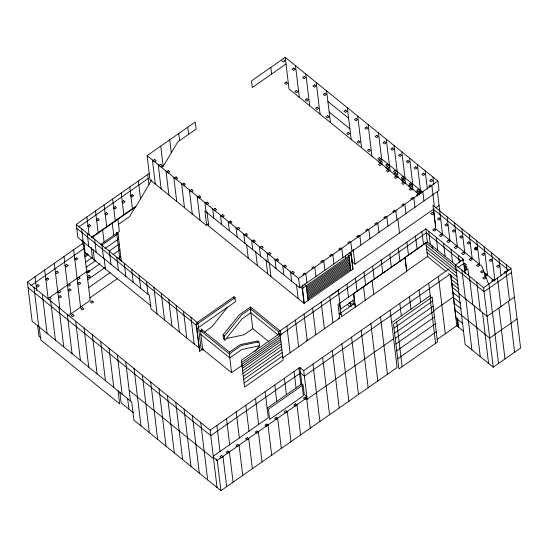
<?xml version="1.0" encoding="UTF-8"?>
<svg xmlns="http://www.w3.org/2000/svg" width="548" height="548" viewBox="0 0 548 548"><rect width="100%" height="100%" fill="white"/><g stroke="black" fill="none" stroke-linecap="round" stroke-linejoin="round"><path stroke-width="0.82" d="M151.721 179.84L135.863 206.774L91.585 237.736M227.584 307.195L211.795 326.855L204.267 332.122M223.063 334.965L239.154 314.929L250.518 306.983L280.528 331.307L281.008 335.28L279.706 334.218M224.248 336.479L241.552 314.936L250.34 308.784L278.5 331.602L278.884 334.78M254.793 351.59L259.478 345.761L258.999 341.788L241.284 345.548L229.304 353.926L231.571 372.661L241.839 365.482M160.728 146.131L163.174 166.359L177.853 141.829L196.102 129.068L195.246 121.992L147.09 155.673L150.008 179.771L206.685 225.694L204.897 210.939L299.763 287.803L439.03 190.409L437.9 181.073L285.207 57.341L251.518 80.892L252.32 87.543L286.008 63.986M199.287 348.151L150.974 309.01L149.33 295.386L77.864 237.483L76.282 224.427L149.104 173.504M161.119 167.688L163.167 166.256M78.761 227.002L148.213 178.436M390.149 310.154L397.088 367.482L220.94 490.659L133.911 420.145L131.719 401.979L32.14 321.292L27.4 282.131L82.584 243.538M91.543 237.277L135.541 206.507L129.581 216.624L118.512 224.372M30.839 285.672L83.94 248.545M84.789 255.546L87.543 253.614M100.633 244.463L119.354 231.372L117.847 218.885M84.83 257.06L88.317 254.621M101.551 245.367L118.012 233.859M85.447 262.17L91.722 257.786M104.963 248.525L118.628 238.969M86.07 267.28L95.825 260.458M109.059 251.196L119.245 244.079M49.861 297.345L51.252 298.468L49.532 299.667L48.142 298.544L88.447 270.356L89.838 271.486L88.125 272.685L86.735 271.555M86.755 272.952L99.996 263.698M113.231 254.436L119.93 249.751M87.577 279.768L104.997 267.582M118.238 258.327L120.759 256.567M88.543 287.714L110.141 272.609M89.776 297.927L117.649 278.439M68.164 315.806L90.215 300.386L83.371 243.839M208.267 223.879L207.192 224.632L208.678 225.831M196.554 328.334L196.924 328.636L235.517 301.653L235.037 297.674L233.921 296.776L196.403 323.012L196.595 324.601M203.315 348.788L199.671 351.343L196.444 324.663L235.037 297.674M410.384 185.06L408.774 186.183L410.26 187.389L411.87 186.258L409.014 183.984L410.623 182.861L412.103 184.06L410.493 185.19M417.795 191.067L416.185 192.19L417.672 193.389L419.275 192.266L416.795 190.293L418.398 189.17L419.884 190.368L418.275 191.492M421.528 191.184L419.816 192.382L421.2 193.513M299.763 287.803L298.633 278.466L437.9 181.073M203.842 349.398L202.767 350.145L201.78 349.343M351.275 254.265L353.063 269.02L304.024 303.318L302.236 288.556L351.275 254.265L349.329 252.69M306.421 287.104L349.192 257.197M306.585 288.467L349.357 258.553M306.75 289.824L349.521 259.916M250.34 308.784L252.744 328.649L243.956 334.801L226.242 338.568M306.914 291.187L349.686 261.28M307.079 292.543L349.85 262.636M307.243 293.906L350.014 263.999M307.407 295.262L350.179 265.355M307.572 296.626L350.343 266.718M352.111 261.855L354.96 264.163L433.941 208.932M229.77 354.515L229.482 352.131L240.175 344.651L257.882 340.883L258.081 342.473M435.646 207.87L439.078 205.466M307.729 297.92L350.501 268.006M307.887 299.208L350.658 269.301M465.129 273.534L463.416 259.382L425.81 228.906L278.706 331.773L279.096 334.951M331.609 295.071L334.342 293.159M335.712 292.2L339.822 289.33M279.87 335.273L426.289 232.879L460.861 260.896M241.6 362.564L280.186 335.582M241.826 364.461L280.418 337.472M242.058 366.4L280.651 339.411M242.298 368.338L280.884 341.349M242.606 370.893L281.192 343.904M427.755 241.531L404.951 257.478L406.595 271.102L428.022 256.122M425.81 228.906L427.385 241.963L338.068 304.421L339.719 318.046L282.617 357.974M242.915 373.448L281.508 346.459M243.278 376.476L281.871 349.487M243.648 379.497L282.234 352.515M244.072 382.997L282.658 356.015M306.325 340.794L307.469 339.993M338.232 318.477L339.945 317.278M217.049 487.508L210.11 430.18L299.831 367.441L303.722 370.592L307.181 399.163M475.548 248.265L474.472 249.011L475.952 250.21L477.561 249.087L476.575 248.285M303.722 370.592L449.209 268.856M488.693 284.46L481.966 266.287L435.797 228.872L432.947 205.322L510.983 268.554L520.6 348.021L493.214 367.174L465.101 344.391L455.484 264.931L463.416 259.382M457.95 267.513L463.896 263.355M463.807 264.157L464.882 263.41L466.362 264.609L464.759 265.739L463.766 264.937M449.874 274.343L304.387 376.079L300.496 372.928L210.775 435.667L28.064 287.618M464.307 268.273L465.382 267.527L466.862 268.726L465.252 269.849L464.266 269.047M267.123 408.171L301.825 383.901L299.831 367.441M464.54 271.178L467.889 268.835L468.766 276.048M391.662 322.642L430.249 295.653M393.971 328.094L432.564 301.112M213.261 456.196L268.273 417.72L265.129 391.71M394.587 333.205L433.18 306.222M220.94 490.659L217.275 460.389L306.592 397.93L310.257 428.2M237.942 446.209L239.086 445.414L237.695 444.284L235.983 445.483L237.366 446.613M257.807 432.317L256.663 433.119L255.272 431.995L256.991 430.797L258.382 431.92M286.748 412.082L285.604 412.877L284.22 411.754L285.933 410.555L287.323 411.678M306.777 399.444L393.608 338.726M433.578 310.771L453.34 296.954M395.204 338.315L433.797 311.326M395.896 343.986L434.482 317.004M493.214 367.174L483.596 287.707L510.983 268.554M396.718 350.802L435.311 323.813M511.462 272.527L484.076 291.68L455.963 268.904M397.677 358.748L436.27 331.759M437.057 339.534L456.82 325.711L450.648 274.692M514.442 297.126L487.056 316.278L458.943 293.495M517.079 318.929L489.693 338.082L461.58 315.306M259.478 345.761L241.764 349.528L229.79 357.899L200.89 334.486M283.939 60.075L284.933 60.876L283.323 61.999L281.843 60.801M327.889 101.442L348.638 118.258M431.92 186.012L430.536 184.888L428.817 186.087L430.207 187.211M329.163 111.998L349.912 128.814M381.627 158.913L422.693 192.19M419.672 194.862L289.036 89.009L285.207 57.341M419.151 194.889L418.158 194.095L416.555 195.218L417.542 196.02M433.427 209.295L508.832 270.397M506.626 272L505.633 271.198L504.03 272.322L505.016 273.123M413.911 198.609L412.521 197.479L410.808 198.684L412.199 199.808M404.445 204.527L403.52 203.781L401.807 204.979L403.191 206.103M494.796 281.014L493.31 279.809L491.7 280.932L492.693 281.734M484.357 272.746L494.44 280.919M395.903 211.199L394.512 210.076L392.8 211.275L394.19 212.398M427.385 241.963L455.648 264.862M455.484 264.931L483.596 287.707M455.984 267.273L425.851 242.86L427.502 256.485L445.839 271.342M426.221 245.888L457.005 270.835M426.584 248.915L456.717 273.329M386.436 217.124L385.511 216.371L383.799 217.57L385.182 218.7M427.008 252.416L457.142 276.829M448.463 273.466L457.827 281.062M451.326 279.37L458.313 285.035M451.805 283.343L458.792 289.008M377.894 223.796L376.503 222.666L374.791 223.865L376.181 224.995M452.285 287.316L458.635 292.468M452.901 292.427L459.251 297.571M453.518 297.537L460.505 303.195M368.427 229.715L367.503 228.968L365.79 230.167L366.715 230.914M454.21 303.208L461.197 308.873M455.032 310.024L461.382 315.169M359.885 236.387L358.495 235.263L356.782 236.462L358.173 237.585M462.978 323.628L455.991 317.97L450.84 275.397M456.82 325.711L463.697 331.321M350.419 242.312L349.494 241.558L347.781 242.757L348.706 243.511M341.877 248.984L340.486 247.854L338.774 249.052L340.164 250.183M347.055 254.245L349.028 255.834L350.809 270.596M332.876 255.279L331.485 254.156L329.773 255.354L330.697 256.101M323.409 261.197L322.477 260.451L320.765 261.649L322.156 262.773M314.867 267.869L313.477 266.746L311.757 267.945L312.689 268.698M349.076 302.914L350.076 303.715L349.898 302.284M347.302 304.578L349.823 306.627M305.4 273.795L304.469 273.041L302.756 274.24L303.681 274.993M147.09 155.673L298.633 278.466M304.284 284.152L306.257 285.748L308.038 300.503M338.931 313.292L340.822 314.826L339.465 303.606M300.29 286.981L302.236 288.556M304.024 303.318L208.72 226.091L207.028 212.151M278.329 335.047L250.82 312.757L242.031 318.909L224.728 340.452L224.159 335.719L223.043 334.814L223.543 338.945M252.744 328.649L269.116 341.918M301.825 383.901L303.099 384.929L304.256 394.485L306.873 396.608M223.522 338.787L224.639 339.692M76.282 224.427L197.979 323.032L201.205 349.706M196.444 324.663L196.074 324.361L199.671 351.343M201.048 328.875L202.034 329.677L200.424 330.8L199.438 329.999M76.768 228.4L196.533 325.45M229.482 352.131L201.691 329.608L201.979 331.992M229.304 353.926L200.404 330.513L202.671 349.24L231.571 372.661M84.83 245.977L82.501 244.086L82.001 239.962M151.104 305.996L85.07 252.491L83.81 242.079M84.392 252.21L85.783 253.334M78.802 277.103L80.193 278.226L78.474 279.432L77.09 278.302M69.151 283.85L70.541 284.974L68.829 286.172L67.438 285.049M59.506 290.598L60.897 291.721L59.184 292.92L57.793 291.796M27.4 282.131L210.11 430.18M213.384 457.238L217.275 460.389M216.076 459.779L217.063 460.58M129.157 390.354L213.569 458.751M40.908 337.821L38.949 336.232L37.648 325.505M133.404 412.774L121.129 402.828L119.834 392.094M506.373 264.821L507.167 271.335M506.078 271.986L509.537 300.551M508.571 301.229L511.209 323.032M511.106 323.108L514.627 352.2M498.968 258.814L500.988 275.514M497.502 277.98L500.961 306.551M498.927 307.976L501.564 329.78M501.454 329.855L504.975 358.947M491.556 252.813L494.913 280.535M492.494 312.47L495.132 334.28M488.926 283.98L492.385 312.545M495.022 334.355L498.543 363.44M484.144 246.806L487.604 275.377M476.733 240.805L479.582 264.355M482.535 312.62L485.179 334.424M485.083 334.349L488.604 363.44M476.767 282.172L480.219 310.743M469.321 234.797L472.177 258.355M474.198 305.859L476.842 327.67M476.746 327.594L480.267 356.68M469.355 276.165L472.814 304.736M461.916 228.797L464.766 252.347M462.375 258.54L462.663 260.923M465.862 299.105L468.506 320.916M468.41 320.84L471.931 349.925M461.943 270.164L465.403 298.735M454.504 222.789L457.354 246.347M458.388 255.306L459.272 262.581M447.093 216.782L449.942 240.339M450.977 249.306L452.559 262.362M457.628 318.731L458.649 327.19M456.929 318.039L457.977 326.683M437.366 191.314L442.531 234.332M443.572 243.298L445.147 256.354M432.947 177.052L433.858 184.601M431.845 185.306L434.434 206.808M433.584 209.309L435.729 227.002M436.16 237.298L437.736 250.347M438.386 276.425L445.325 333.753M425.166 170.75L427.399 189.197M431.988 245.525L432.372 248.73M428.748 231.29L430.331 244.346M422.844 191.601L423.974 200.945M417.384 164.448L420.528 190.437M419.604 189.683L420.097 193.739M428.742 283.165L430.598 298.55M430.153 298.489L435.578 343.329M421.919 231.626L423.501 244.682M409.603 158.139L412.747 184.135M412.192 183.683L412.884 189.355M413.836 197.897L414.966 207.24M415.487 236.12L417.069 249.176M419.09 289.913L420.604 302.4M401.821 151.837L404.972 177.826M404.787 177.675L405.472 183.354M404.835 204.199L405.965 213.535M406.917 242.12L408.493 255.176M397.375 171.675L398.06 177.346M394.046 145.528L397.19 171.524M409.445 296.66L410.959 309.147M397.814 219.077L399.499 233.016M395.827 210.494L396.958 219.837M386.265 139.226L390.108 170.901M398.341 248.114L399.917 261.17M399.8 303.407L401.307 315.895M378.483 132.924L382.312 164.592M386.826 216.789L387.957 226.132M389.765 254.114L391.341 267.171M396.704 321.875L402.129 366.715M368.105 124.512L371.941 156.18M377.819 223.084L378.949 232.427M381.189 260.108L382.764 273.164M357.734 116.108L361.564 147.775M380.504 316.902L387.436 374.229M368.818 229.386L369.948 238.723M372.613 266.109L374.195 279.165M372.119 280.72L373.763 294.338M347.357 107.703L351.193 139.37M370.852 323.649L377.791 380.976M359.81 235.681L360.94 245.025M364.036 272.103L365.619 285.159M363.543 286.714L365.187 300.338M353.172 249.409L354.96 264.163M355.46 278.103L357.043 291.152M350.809 241.976L351.939 251.32M361.207 330.396L368.146 387.724M350.919 252.018L352.008 261.033M351.008 254.45L352.796 269.205M353.59 293.536L354.323 299.592L340.596 309.182L338.308 290.098M353.035 300.489L353.467 304.072L349.932 303.674L349.761 302.243M326.608 90.893L330.444 122.553M345.487 255.923L345.781 258.389M350.405 302.037L350.987 306.846M346.884 284.097L348.466 297.153M341.801 248.271L342.932 257.615M351.556 337.143L358.495 394.471M316.237 82.481L320.066 114.148M332.8 254.573L333.931 263.91M341.911 343.884L348.85 401.211M305.859 74.076L309.695 105.743M329.732 296.091L332.965 322.765M323.793 260.869L324.923 270.212M332.266 350.631L339.198 407.959M295.488 65.671L299.318 97.339M321.155 302.085L324.389 328.766M314.792 267.164L315.922 276.507M322.614 357.378L329.554 414.706M312.586 308.086L315.812 334.76M305.784 273.459L306.914 282.802M312.97 364.125L319.909 421.453M302.612 285.015L303.01 288.296M302.503 288.371L304.291 303.126M304.01 314.079L307.236 340.76M270.815 67.404L271.616 74.049M296.495 284.652L298.187 298.585M290.502 271.877L291.632 281.22M295.434 320.08L298.66 346.754M298.893 368.092L300.886 384.552M282.72 265.575L283.85 274.918M294.071 371.469L296.064 387.929M296.948 404.677L300.612 434.948M286.857 326.074L290.084 352.754M274.938 259.266L276.069 268.609M284.426 378.216L286.412 394.676M269.267 262.581L270.952 276.521M287.303 411.418L290.961 441.695M267.157 252.964L268.287 262.307M266.027 259.958L267.712 273.89M259.375 246.662L260.506 255.998M274.774 384.963L276.767 401.424M277.651 418.165L281.316 448.442M255.649 251.546L257.348 265.492M251.601 240.353L252.731 249.696M246.586 244.203L248.271 258.142M268.006 424.912L271.671 455.189M243.819 234.051L244.949 243.387M250.518 306.983L250.902 310.168M236.037 227.742L237.168 237.085M255.478 398.451L258.629 424.467M258.355 431.66L262.019 461.93M228.256 221.44L229.386 230.783M233.921 296.776L234.208 299.16M245.833 405.198L248.984 431.214M248.71 438.407L252.375 468.677M220.474 215.131L221.604 224.475M212.693 208.829L213.823 218.173M236.188 411.945L239.332 437.962M239.065 445.154L242.723 475.424M204.911 202.527L206.041 211.864M226.536 418.693L229.687 444.709M229.413 451.901L233.078 482.172M197.129 196.218L200.047 220.317M187.745 127.239L188.601 134.315M222.981 456.395L226.646 486.672M189.348 189.916L192.266 214.015M216.892 425.44L220.036 451.456M178.737 133.541L179.593 140.61M181.573 183.607L184.484 207.713M169.736 139.836L171.298 152.776M190.937 317.326L194.163 344.007M173.791 177.305L176.703 201.404M200.732 422.583L207.671 479.911M183.525 311.326L186.752 338M166.01 171.003L168.928 195.102M192.396 415.829L199.335 473.157M176.114 305.318L179.347 331.999M158.228 164.695L161.146 188.793M184.06 409.068L190.999 466.396M152.392 159.968L155.31 184.066M168.702 299.311L171.935 325.992M175.723 402.314L182.662 459.642M147.727 174.463L148.953 184.546M161.297 293.31L164.523 319.984M167.387 395.56L174.326 452.888M153.885 287.303L157.112 313.983M138.377 181.004L140.535 198.835M146.474 281.302L148.056 294.358M159.05 388.806L165.989 446.134M129.801 186.998L132.479 209.137M139.062 275.295L140.644 288.351M150.714 382.052L157.653 439.38M131.657 269.294L133.233 282.343M121.224 192.999L123.903 215.131M142.377 375.298L149.316 432.625M124.245 263.287L125.821 276.343M117.813 232.27L121.334 261.334M134.041 368.544L140.973 425.871M112.648 198.993L115.327 221.132M116.594 232.263L120.012 260.533M116.834 257.279L118.416 270.335M112.217 222.817L113.731 235.304M125.704 361.783L130.445 400.951M127.616 398.403L128.91 409.137M104.072 204.993L106.75 227.125M109.422 251.279L111.004 264.335M102.572 229.564L104.079 242.052M117.368 355.029L122.108 394.197M104.189 258.588L105.449 269.006M102.01 245.271L103.593 258.327M118.06 390.649L119.656 403.862L40.737 339.911L39.141 326.704M95.503 210.987L98.181 233.126M109.031 348.275L113.772 387.436M94.605 239.271L96.181 252.32M92.92 236.311L93.228 238.805M93.078 249.58L94.338 259.999M91.126 247.278L92.482 258.498M86.927 216.987L89.105 234.996M100.695 341.52L105.435 380.682M87.194 233.263L88.769 246.319M81.631 228.763L83.214 241.812M92.359 334.766L97.099 373.928M84.022 328.012L88.755 367.174M73.631 249.806L80.563 307.133M75.686 321.251L80.419 360.42M63.979 256.553L70.918 313.881M67.349 314.497L72.083 353.666M54.334 263.293L59.835 308.784M59.013 307.743L63.746 346.911M50.676 300.989L55.41 340.15M44.683 270.041L48.142 298.612M42.333 294.235L47.073 333.396M35.038 276.788L36.702 290.522M33.997 287.481L38.737 326.642M154.728 159.55L153.118 160.674L154.598 161.879L156.207 160.749L154.728 159.55M293.796 68.062L292.194 69.192L293.673 70.391L295.283 69.267L293.796 68.062M160.564 164.277L158.954 165.407L160.434 166.606L162.044 165.482L160.564 164.277M286.152 82.001L284.542 83.125L286.022 84.33L287.632 83.207L286.152 82.001M89.386 224.639L87.673 225.838L89.057 226.968L90.776 225.762L89.386 224.639M97.962 218.645L96.249 219.844L97.633 220.967L99.352 219.769L97.962 218.645M106.538 212.645L104.819 213.843L106.209 214.974L107.929 213.775L106.538 212.645M115.114 206.651L113.395 207.85L114.785 208.973L116.505 207.774L115.114 206.651M123.69 200.65L121.971 201.849L123.362 202.979L125.081 201.78L123.69 200.65M132.267 194.656L130.547 195.855L131.938 196.979L133.65 195.78L132.267 194.656M168.339 170.586L166.736 171.709L168.215 172.908L169.825 171.784L168.339 170.586M304.174 76.473L302.565 77.597L304.051 78.796L305.654 77.672L304.174 76.473M296.502 90.393L294.893 91.516L296.372 92.715L297.982 91.591L296.502 90.393M176.12 176.888L174.517 178.011L175.997 179.217L177.607 178.093L176.12 176.888M314.545 84.878L312.942 86.002L314.422 87.201L316.032 86.077L314.545 84.878M37.874 284.741L36.154 285.946L37.545 287.07L39.257 285.871L37.874 284.741M47.518 278L45.806 279.199L47.19 280.323L48.909 279.124L47.518 278M57.163 271.253L55.451 272.452L56.841 273.575L58.554 272.377L57.163 271.253M66.815 264.506L65.096 265.705L66.486 266.828L68.205 265.629L66.815 264.506M76.46 257.759L74.747 258.957L76.138 260.081L77.85 258.882L76.46 257.759M183.902 183.196L182.292 184.32L183.779 185.519L185.388 184.395L183.902 183.196M306.873 98.798L305.27 99.921L306.75 101.12L308.36 99.996L306.873 98.798M324.923 93.283L323.313 94.407L324.8 95.612L326.403 94.482L324.923 93.283M191.684 189.498L190.074 190.622L191.56 191.827L193.163 190.697L191.684 189.498M317.251 107.203L315.641 108.326L317.121 109.532L318.731 108.401L317.251 107.203M199.465 195.8L197.855 196.931L199.342 198.129L200.945 197.006L199.465 195.8M60.122 295.708L58.41 296.906L59.8 298.03L61.513 296.831L60.122 295.708M69.774 288.96L68.055 290.159L69.445 291.283L71.165 290.084L69.774 288.96M79.419 282.213L77.706 283.412L79.097 284.535L80.809 283.337L79.419 282.213M89.071 275.466L87.351 276.665L88.742 277.788L90.454 276.589L89.071 275.466M327.622 115.607L326.019 116.738L327.499 117.936L329.108 116.813L327.622 115.607M207.247 202.109L205.637 203.233L207.117 204.431L208.726 203.308L207.247 202.109M345.672 110.1L344.062 111.223L345.548 112.422L347.151 111.299L345.672 110.1M215.028 208.411L213.419 209.535L214.898 210.74L216.508 209.617L215.028 208.411M72.85 314.408L71.137 315.607L72.528 316.73L74.24 315.532L72.85 314.408M82.501 307.661L80.782 308.86L82.173 309.983L83.892 308.784L82.501 307.661M92.146 300.914L90.434 302.112L91.824 303.236L93.537 302.037L92.146 300.914M356.049 118.505L354.44 119.628L355.919 120.827L357.529 119.704L356.049 118.505M222.81 214.72L221.2 215.844L222.68 217.042L224.29 215.919L222.81 214.72M348.37 132.424L346.768 133.548L348.247 134.746L349.857 133.623L348.37 132.424M230.585 221.022L228.982 222.146L230.461 223.351L232.071 222.221L230.585 221.022M366.42 126.91L364.81 128.033L366.297 129.232L367.9 128.109L366.42 126.91M358.748 140.829L357.138 141.953L358.625 143.151L360.228 142.028L358.748 140.829M238.366 227.331L236.763 228.454L238.243 229.653L239.853 228.53L238.366 227.331M376.798 135.315L375.188 136.438L376.668 137.644L378.278 136.521L376.798 135.315M246.148 233.633L244.545 234.756L246.025 235.955L247.634 234.832L246.148 233.633M369.119 149.234L367.516 150.358L368.996 151.563L370.606 150.44L369.119 149.234M384.573 141.624L382.97 142.747L384.449 143.946L386.059 142.823L384.573 141.624M253.93 239.935L252.32 241.065L253.806 242.264L255.416 241.141L253.93 239.935M392.354 147.926L390.751 149.049L392.231 150.255L393.841 149.125L392.354 147.926M379.497 157.639L377.887 158.769L379.374 159.968L380.976 158.845L379.497 157.639M379.819 160.29L378.209 161.413L379.689 162.619L381.298 161.489L379.819 160.29M261.711 246.244L260.101 247.367L261.588 248.566L263.191 247.443L261.711 246.244M380.182 163.318L378.579 164.441L380.059 165.647L381.668 164.516L380.182 163.318M400.136 154.228L398.526 155.358L400.013 156.557L401.622 155.433L400.136 154.228M387.278 163.948L385.669 165.071L387.148 166.27L388.758 165.147L387.278 163.948M387.607 166.606L386.004 167.729L387.484 168.928L389.094 167.804L387.607 166.606M387.977 169.633L386.367 170.757L387.847 171.956L389.457 170.832L387.977 169.633M269.493 252.546L267.883 253.669L269.369 254.875L270.972 253.751L269.493 252.546M407.918 160.537L406.308 161.66L407.794 162.859L409.397 161.735L407.918 160.537M395.06 170.25L393.45 171.373L394.93 172.579L396.54 171.456L395.06 170.25M395.567 173.052L393.957 174.175L395.437 175.374L397.047 174.25L395.567 173.052M277.274 258.855L275.665 259.978L277.144 261.177L278.754 260.053L277.274 258.855M395.93 176.079L394.32 177.203L395.807 178.401L397.41 177.278L395.93 176.079M415.699 166.839L414.089 167.962L415.576 169.168L417.179 168.044L415.699 166.839M402.842 176.559L401.232 177.682L402.712 178.881L404.321 177.758L402.842 176.559M402.972 179.052L401.369 180.182L402.849 181.381L404.458 180.258L402.972 179.052M403.342 182.08L401.732 183.21L403.212 184.409L404.821 183.285L403.342 182.08M285.056 265.157L283.446 266.28L284.926 267.486L286.536 266.355L285.056 265.157M423.481 173.147L421.871 174.271L423.357 175.47L424.96 174.346L423.481 173.147M410.753 188.087L409.144 189.211L410.623 190.409L412.233 189.286L410.753 188.087M292.838 271.459L291.228 272.589L292.707 273.788L294.317 272.664L292.838 271.459M431.262 179.449L429.653 180.573L431.132 181.778L432.742 180.648L431.262 179.449M432.29 212.405L430.68 213.528L432.167 214.727L433.769 213.604L432.29 212.405M439.03 217.864L437.42 218.988L438.9 220.193L440.51 219.063L439.03 217.864M279.925 333.403L241.332 360.392L244.566 387.066L283.152 360.084L279.925 333.403M434.276 228.817L432.667 229.941L434.153 231.14L435.756 230.016L434.276 228.817M446.442 223.872L444.832 224.995L446.312 226.194L447.922 225.07L446.442 223.872M405.136 257.629L353.679 293.612L355.33 307.229L406.78 271.253L405.136 257.629M441.017 234.277L439.407 235.4L440.887 236.606L442.496 235.476L441.017 234.277M453.847 229.872L452.244 230.996L453.723 232.201L455.333 231.078L453.847 229.872M354.755 303.174L341.034 312.771L341.514 316.751L355.234 307.161L354.755 303.174M448.428 240.284L446.819 241.408L448.298 242.606L449.908 241.483L448.428 240.284M461.258 235.88L459.649 237.003L461.135 238.202L462.745 237.079L461.258 235.88M455.833 246.285L454.23 247.408L455.71 248.614L457.32 247.491L455.833 246.285M468.67 241.88L467.06 243.011L468.547 244.209L470.15 243.086L468.67 241.88M463.245 252.292L461.635 253.416L463.122 254.615L464.731 253.491L463.245 252.292M475.993 247.175L474.39 248.306L475.87 249.504L477.479 248.381L475.993 247.175M470.657 258.3L469.047 259.423L470.533 260.622L472.136 259.499L470.657 258.3M483.405 253.183L481.795 254.306L483.281 255.505L484.884 254.382L483.405 253.183M465.642 265.814L463.93 267.013L465.314 268.136L467.033 266.938L465.642 265.814M302.16 385.587L268.41 409.192L269.643 419.405L303.393 395.807L302.16 385.587M478.068 264.3L476.459 265.424L477.938 266.629L479.548 265.499L478.068 264.3M432.077 297.139L393.491 324.121L398.917 368.962L437.51 341.979L432.077 297.139M490.816 259.19L489.206 260.314L490.686 261.512L492.296 260.389L490.816 259.19M482.117 270.739L480.507 271.863L481.993 273.062L483.596 271.938L482.117 270.739M221.618 455.532L219.899 456.731L221.289 457.854L223.002 456.655L221.618 455.532M228.05 451.031L226.331 452.23L227.721 453.36L229.434 452.162L228.05 451.031M247.34 437.537L245.627 438.743L247.018 439.866L248.73 438.667L247.34 437.537M266.636 424.049L264.924 425.248L266.314 426.371L268.027 425.173L266.636 424.049M276.288 417.302L274.569 418.501L275.959 419.624L277.672 418.425L276.288 417.302M295.578 403.808L293.865 405.006L295.256 406.13L296.968 404.931L295.578 403.808M305.229 397.06L303.51 398.259L304.9 399.389L306.62 398.184L305.229 397.06M485.898 273.808L484.295 274.932L485.775 276.13L487.384 275.007L485.898 273.808M498.228 265.191L496.618 266.314L498.098 267.52L499.708 266.397L498.228 265.191M484.377 276.836L482.767 277.959L484.247 279.158L485.857 278.035L484.377 276.836"/></g></svg>
